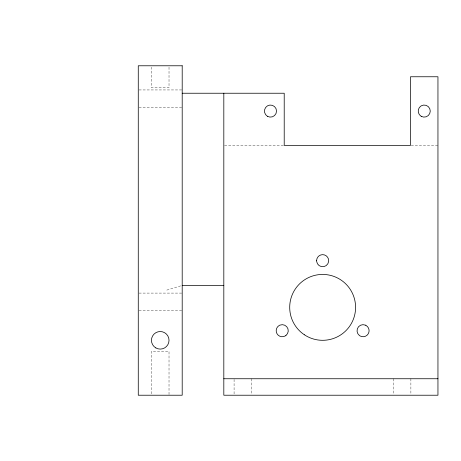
<?xml version="1.0" encoding="UTF-8"?>
<svg xmlns="http://www.w3.org/2000/svg" width="461" height="461" viewBox="0 0 461 461"><rect width="100%" height="100%" fill="white"/><g stroke="black" fill="none" stroke-linecap="round" stroke-linejoin="round"><path stroke-width="0.35" stroke-dasharray="2.31 1.73" d="M166.813 290.102L181.53 285.613M138.992 89.941L182.199 89.941M138.992 107.511L182.199 107.511M224.536 145.394L283.492 145.394M411.2 145.394L437.95 145.394M138.992 293.092L182.199 293.092M138.992 310.662L182.199 310.662M410.884 378.746L410.884 394.501M393.314 378.746L393.314 394.501M251.654 378.746L251.654 394.501M234.084 379.461L234.084 394.501M169.02 67.197L169.02 87.746L151.45 87.746L151.45 67.197M169.02 394.501L169.02 351.294L151.45 351.294L151.45 394.501"/><path stroke-width="0.69" d="M182.199 93.237L284.212 93.237L284.212 145.394L410.497 145.394L410.497 76.762L437.95 76.762L437.95 395.221L223.816 395.221L223.816 93.237M182.199 285.405L223.816 285.405M223.816 378.746L437.95 378.746M316.609 260.701L316.661 261.485A6.039 6.039 0 0 0 328.635 261.485L328.687 260.701A6.039 6.039 0 0 0 322.648 254.656A6.039 6.039 0 0 0 316.609 260.701M285.906 335.493L285.25 335.936A6.039 6.039 0 0 1 276.998 333.724A6.039 6.039 0 0 1 279.21 325.472L279.919 325.126A6.039 6.039 0 0 1 285.906 335.493M182.199 65.779L138.271 65.779L138.271 395.221L182.199 395.221L182.199 65.779M365.763 325.23L365.377 325.126A6.039 6.039 0 0 0 359.39 335.493L360.047 335.936A6.039 6.039 0 0 0 368.293 333.724A6.039 6.039 0 0 0 366.086 325.472L365.763 325.23M155.841 347.922A8.788 8.788 0 0 0 169.02 340.31A8.788 8.788 0 0 0 155.841 332.704A8.788 8.788 0 0 0 155.841 347.922M304.346 334.761A32.944 32.944 0 0 0 355.517 309.521A32.944 32.944 0 0 0 308.075 277.822A32.944 32.944 0 0 0 304.346 334.761M421.204 116.31A6.039 6.039 0 0 0 430.263 111.078A6.039 6.039 0 0 0 421.204 105.851A6.039 6.039 0 0 0 421.204 116.31M267.466 116.31A6.039 6.039 0 0 0 276.525 111.078A6.039 6.039 0 0 0 267.466 105.851A6.039 6.039 0 0 0 267.466 116.31"/></g></svg>
